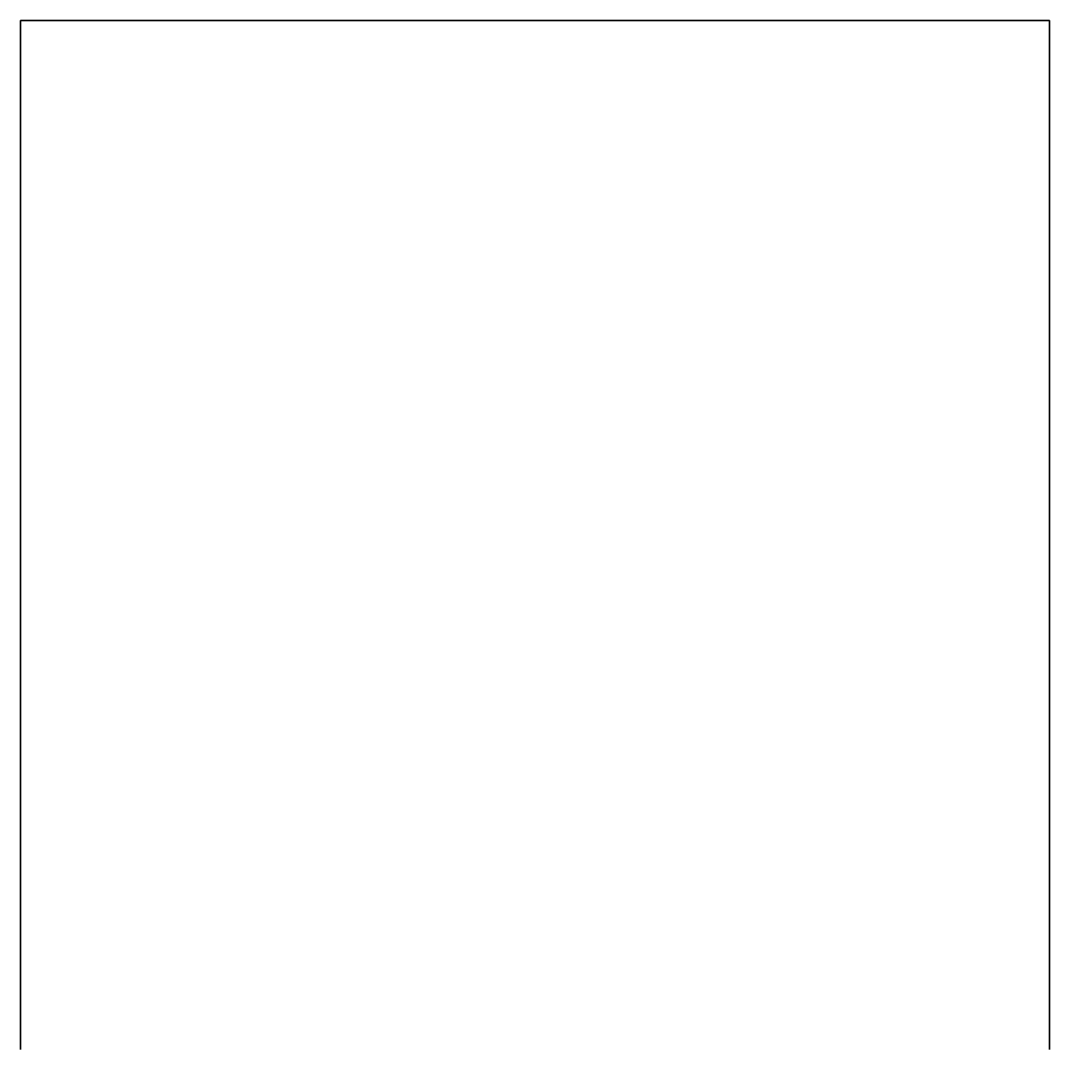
# Model space of a CAD drawing. Header units: metres. Extents: x -2.009 to -1.509, y 5.75 to 6.25.
import ezdxf

# ---------------------------------------------------------------- set-up
doc = ezdxf.new("R2010")
doc.units = ezdxf.units.M

msp = doc.modelspace()

# ---------------------------------------------------------------- linework, layer by layer
for points in [[(-2.008685, 6.25, -4.524567), (-2.008685, 6.25, -1), (-1.508685, 6.25, -1), (-1.508685, 6.25, -4.524567)], [(-2.008685, 5.75, -1), (-2.008685, 6.25, -1), (-2.008685, 6.25, -4.524567), (-2.008685, 5.75, -4.524567)], [(-1.508685, 6.25, -1), (-1.508685, 5.75, -1), (-1.508685, 5.75, -4.524567), (-1.508685, 6.25, -4.524567)]]:
    msp.add_3dface(points)

doc.saveas('drawing.dxf')
